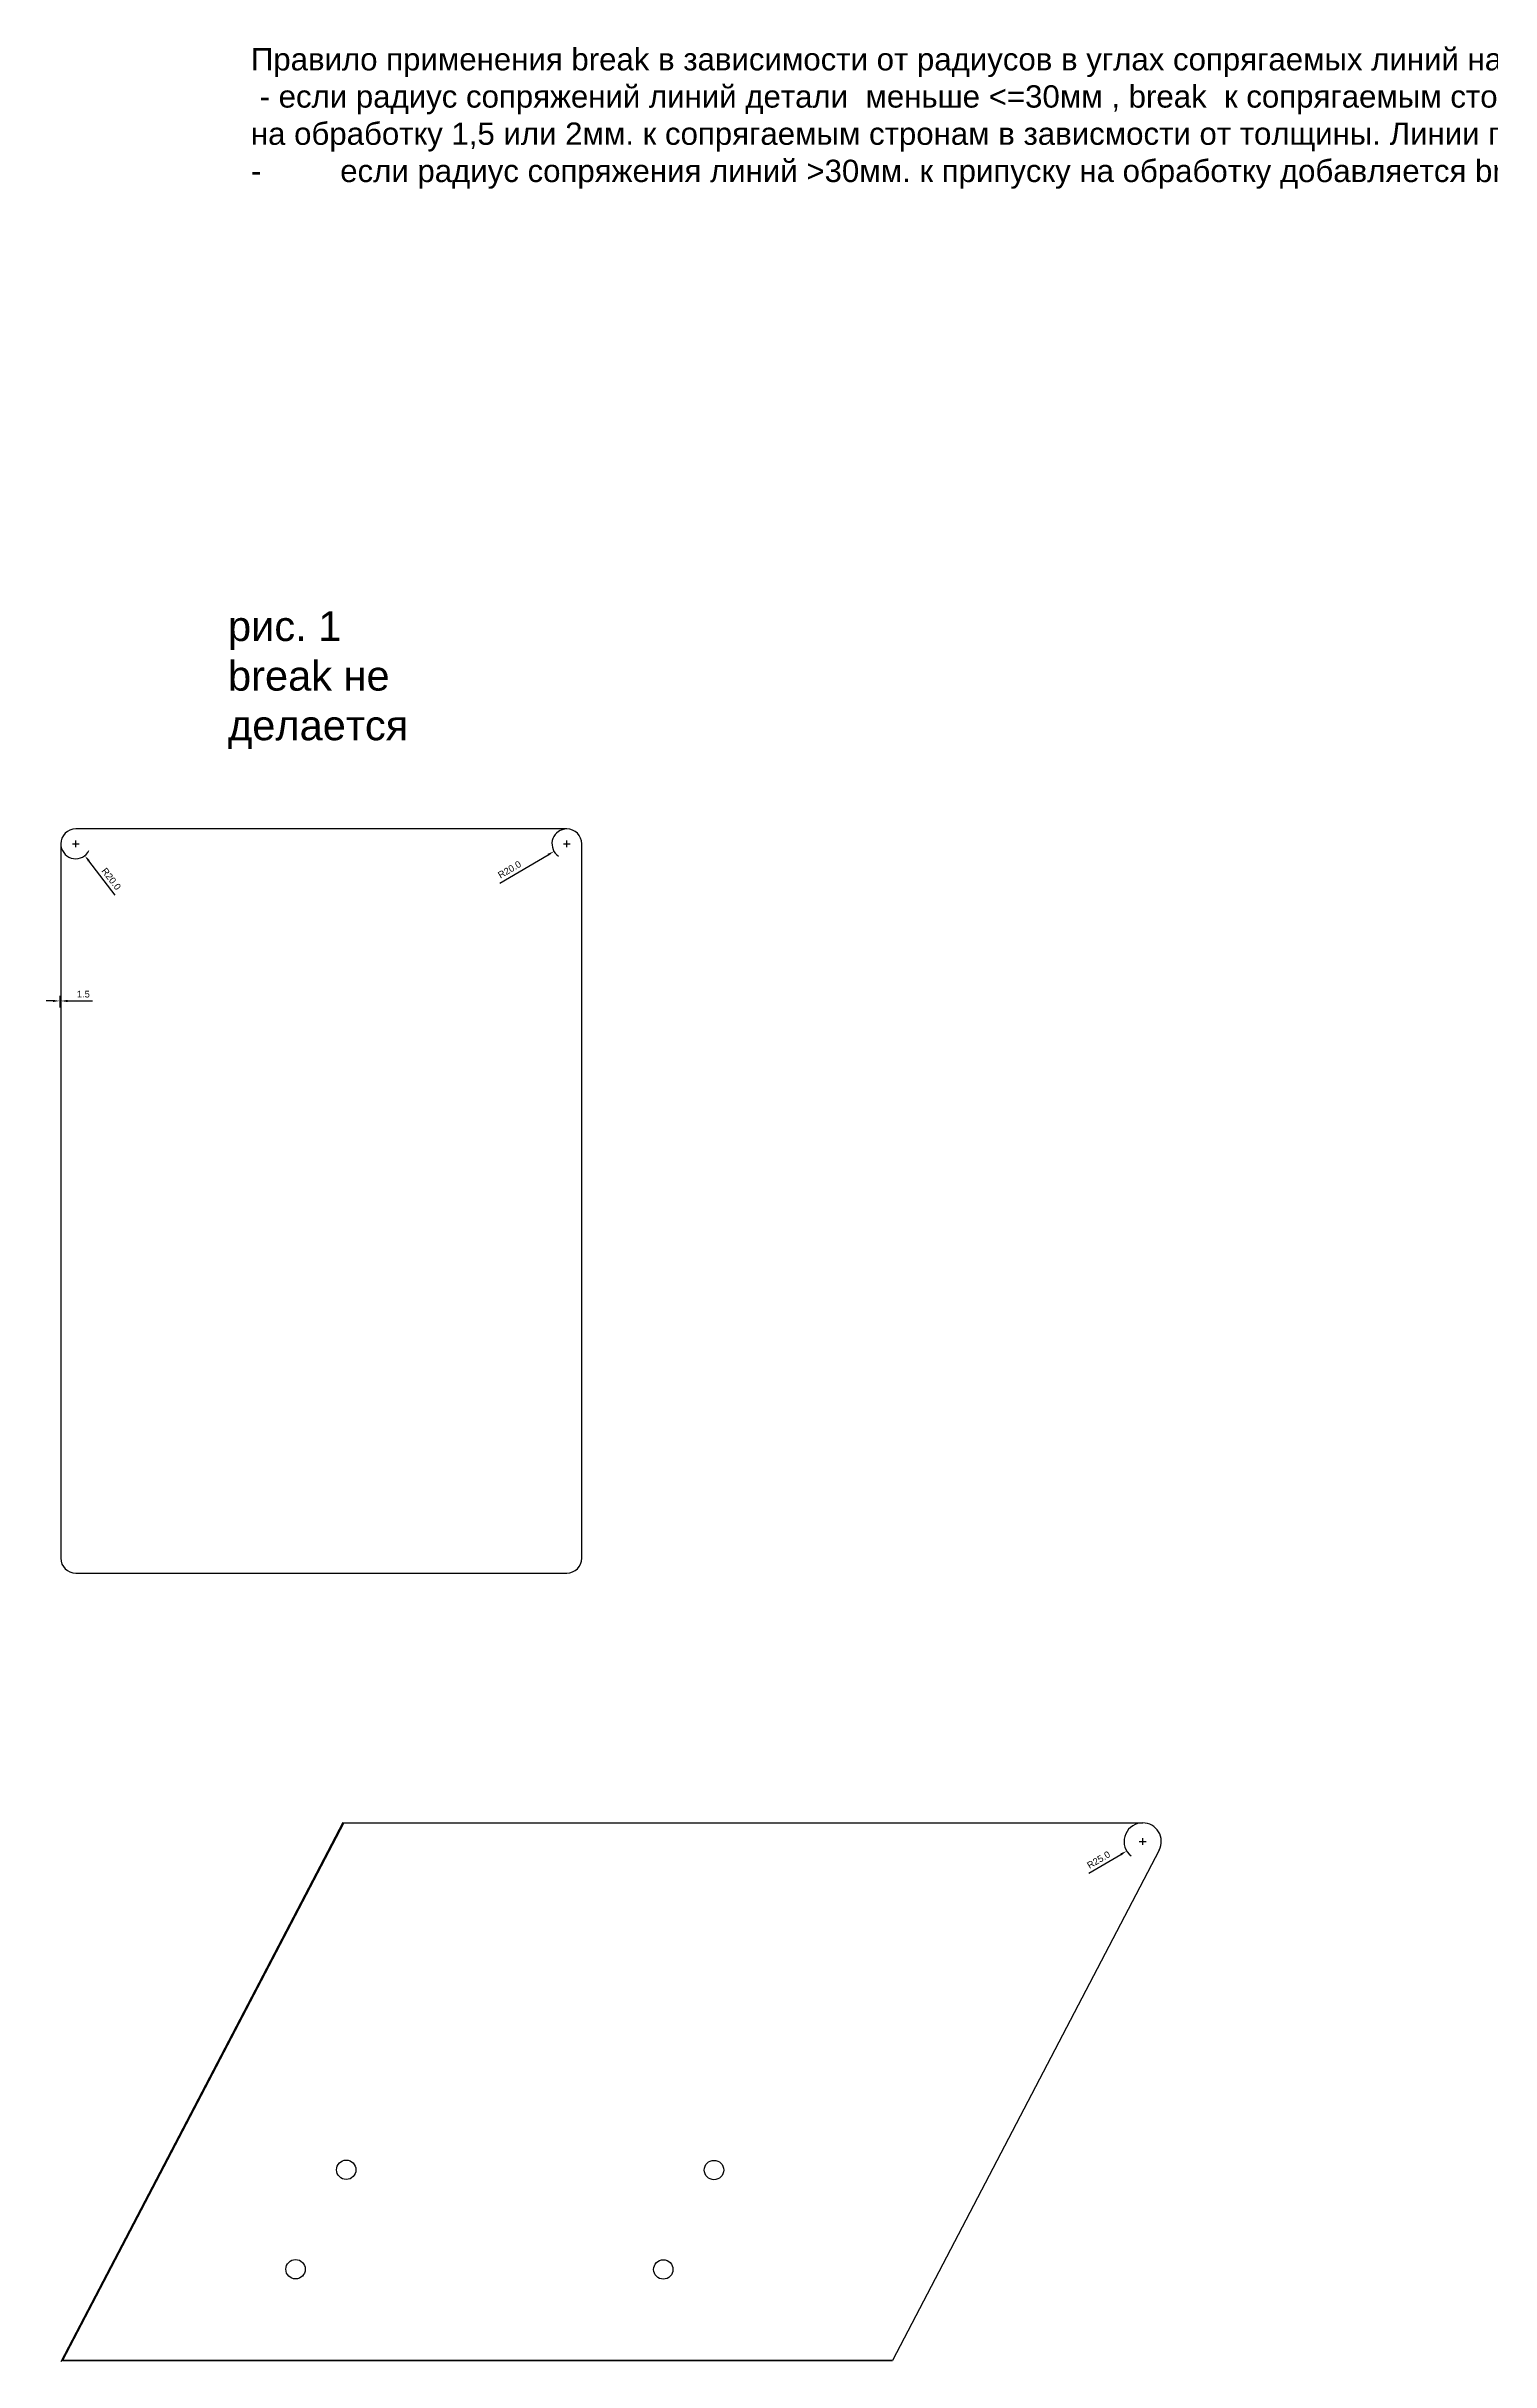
# Model space of a CAD drawing. Header units: inches. Extents: x 627 to 4509, y -573 to 2554.
# Drawn here: x 627 to 2568, y -558 to 2554 of the extents above; entities that cross this region are included whole.
import ezdxf

# ---------------------------------------------------------------- set-up
doc = ezdxf.new("R2010")
doc.units = ezdxf.units.IN
doc.layers.get('0').update_dxf_attribs({"lineweight": 25})
doc.styles.get("Standard").update_dxf_attribs({"font": 'Arial.ttf'})
doc.dimstyles.get("Standard").update_dxf_attribs({"dimscale": 50, "dimtxt": 0.18, "dimasz": 0.18, "dimexe": 0.18, "dimexo": 0.0625, "dimgap": 0.09, "dimtad": 1, "dimdec": 1, "dimzin": 0, "dimdsep": 46, "dimtxsty": 'Standard', "dimcen": 0.09, "dimadec": 1, "dimazin": 0, "dimtfac": 1, "dimtdec": 1, "dimtofl": 0, "dimtmove": 0, "dimatfit": 3, "dimfxl": 1, "dimtolj": 1, "dimtzin": 0, "dimarcsym": 0})

# ---------------------------------------------------------------- blocks, each defined once
blk = doc.blocks.new('*D27')
at = {"color": 0, "lineweight": -2, "ltscale": 4, "transparency": 16777216}
for p, q in [((662.1, 1481.9), (671.1, 1481.9)), ((666.6, 1477.4), (666.6, 1486.4)), ((719.7, 1413), (684.3, 1459))]:
    blk.add_line(p, q, dxfattribs=at)
blk.add_arc((666.6, 1481.9), 20, 188.9525, 333.3906, dxfattribs=at)
at = {"color": 0, "ltscale": 4, "transparency": 16777216}
blk.add_solid([(685.5, 1459.9), (683.1, 1458), (678.8, 1466.1)], dxfattribs=at)
at = {"layer": 'Defpoints', "color": 0, "ltscale": 4, "transparency": 16777216}
for p in [(666.6, 1481.9), (678.8, 1466.1)]:
    blk.add_point(p, dxfattribs=at)
at = {"color": 0, "ltscale": 4, "transparency": 16777216, "insert": (714.4, 1434.8), "char_height": 9, "attachment_point": 5, "rotation": 307.6075}
blk.add_mtext('\\A1;R20.0', dxfattribs=at)
blk = doc.blocks.new('*D28')
at = {"color": 0, "lineweight": -2, "ltscale": 4, "transparency": 16777216}
for p, q in [((1236.5, 1429.2), (1301.6, 1467.3)), ((1322.1, 1481.9), (1331.1, 1481.9)), ((1326.6, 1477.4), (1326.6, 1486.4))]:
    blk.add_line(p, q, dxfattribs=at)
blk.add_arc((1326.6, 1481.9), 20, 98.9525, 236.1011, dxfattribs=at)
at = {"color": 0, "ltscale": 4, "transparency": 16777216}
blk.add_solid([(1300.8, 1468.6), (1302.3, 1466), (1309.3, 1471.8)], dxfattribs=at)
at = {"layer": 'Defpoints', "color": 0, "ltscale": 4, "transparency": 16777216}
for p in [(1309.3, 1471.8), (1326.6, 1481.9)]:
    blk.add_point(p, dxfattribs=at)
at = {"color": 0, "ltscale": 4, "transparency": 16777216, "insert": (1249.6, 1447.4), "char_height": 9, "attachment_point": 5, "rotation": 30.318}
blk.add_mtext('\\A1;R20.0', dxfattribs=at)
blk = doc.blocks.new('*D32')
at = {"color": 0, "lineweight": -2, "ltscale": 4, "transparency": 16777216}
for p, q in [((2095.9, 141.4), (2104.9, 141.4)), ((2100.4, 136.9), (2100.4, 145.9)), ((2028.2, 98.6), (2071.2, 124))]:
    blk.add_line(p, q, dxfattribs=at)
blk.add_arc((2100.4, 141.4), 25, 97.162, 231.2838, dxfattribs=at)
at = {"color": 0, "ltscale": 4, "transparency": 16777216}
blk.add_solid([(2070.4, 125.3), (2071.9, 122.7), (2078.9, 128.6)], dxfattribs=at)
at = {"layer": 'Defpoints', "color": 0, "ltscale": 4, "transparency": 16777216}
for p in [(2078.9, 128.6), (2100.4, 141.4)]:
    blk.add_point(p, dxfattribs=at)
at = {"color": 0, "ltscale": 4, "transparency": 16777216, "insert": (2041.2, 116.8), "char_height": 9, "attachment_point": 5, "rotation": 30.6573}
blk.add_mtext('\\A1;R25.0', dxfattribs=at)
blk = doc.blocks.new('*D33')
at = {"color": 0, "lineweight": -2, "ltscale": 4, "transparency": 16777216}
for p, q in [((645.1, 1277.6), (645.1, 1261.8)), ((646.6, 1277.6), (646.6, 1261.8)), ((636.1, 1270.8), (627.1, 1270.8)), ((655.6, 1270.8), (689.2, 1270.8))]:
    blk.add_line(p, q, dxfattribs=at)
at = {"color": 0, "ltscale": 4, "transparency": 16777216}
for points in [[(636.1, 1272.3), (636.1, 1269.3), (645.1, 1270.8)], [(655.6, 1272.3), (655.6, 1269.3), (646.6, 1270.8)]]:
    blk.add_solid(points, dxfattribs=at)
at = {"layer": 'Defpoints', "color": 0, "ltscale": 4, "transparency": 16777216}
for p in [(645.1, 1280.7), (646.6, 1280.7), (646.6, 1270.8)]:
    blk.add_point(p, dxfattribs=at)
at = {"color": 0, "ltscale": 4, "transparency": 16777216, "insert": (676.9, 1279.9), "char_height": 9, "attachment_point": 5}
blk.add_mtext('\\A1;1.5', dxfattribs=at)

msp = doc.modelspace()

# ---------------------------------------------------------------- linework, layer by layer
at = {"ltscale": 4}
for p, q in [((1326.61, 1501.94), (666.61, 1501.94)), ((646.61, 1481.94), (646.61, 521.94)), ((1346.61, 521.94), (1346.61, 1481.94)), ((666.61, 501.94), (1326.61, 501.94))]:
    msp.add_line(p, q, dxfattribs=at)
for p, q in [((1025.43, 167.07), (646.61, -557.63)), ((1026.76, 166.38), (649.09, -556.13)), ((1026.76, 166.38), (2100.41, 166.38)), ((2122.57, 129.79), (1764.02, -556.13)), ((649.09, -556.13), (1764.02, -556.13)), ((1764.02, -556.13), (649.09, -556.13))]:
    msp.add_line(p, q)
for centre in [(1030.17, -299.75), (1524.35, -300.06), (962.07, -433.4), (1456.26, -433.71)]:
    msp.add_circle(centre, 13)
for centre, start, end in [((666.61, 1481.94), 90, 180), ((1326.61, 1481.94), 0, 90), ((666.61, 521.94), 180, 270), ((1326.61, 521.94), 270, 0)]:
    msp.add_arc(centre, 20, start, end, dxfattribs=at)
msp.add_arc((2100.41, 141.38), 25, 332.40287, 90)

# ---------------------------------------------------------------- texts
at = {"ltscale": 4, "attachment_point": 1}
for s, width, insert, char_height in [('{\\fArial|b0|i0|c204|p34;Правило применения }break {\\fArial|b0|i0|c204|p34;в зависимости от радиусов в углах сопрягаемых линий на чертеже исходной детали\\P - если радиус сопряжений линий детали  меньше }<={\\fArial|b0|i0|c204|p34;30мм , }break  {\\fArial|b0|i0|c204|p34;к сопрягаемым сторонам не назначатеся, назначается только припуск\\Pна обработку 1,5 или 2мм. к сопрягаемым стронам в зависмости от толщины. Линии припуска продлеваются до пересечения см. рис1.\\P\\pi-90,l101.6439,t101.6439;-^Iесли радиус сопряжения линий }>{\\fArial|b0|i0|c204|p34;30мм. к припуску на обработку добавляется }break 3{\\fArial|b0|i0|c204|p34; толщины стекла рис.2}', 2964.9534, (902.06, 2551.2), 30), ('{\\fArial|b0|i0|c204|p34;рис. 1 }break {\\fArial|b0|i0|c204|p34;не делается}', 235.6581, (871.27, 1794.46), 40)]:
    msp.add_mtext_dynamic_manual_height_columns(s, width=width, gutter_width=1, heights=[0], dxfattribs=dict(at, insert=insert, char_height=char_height))

# ---------------------------------------------------------------- dimensions: what is measured, and where the dimension line sits
at = {"ltscale": 4}
for center, mpoint, picture, middle in [((1326.61, 1481.94), (1309.35, 1471.84), '*D28', (1254.16, 1439.57)), ((666.61, 1481.94), (678.82, 1466.09), '*D27', (707.19, 1429.25))]:
    dim = msp.add_radius_dim(center=center, mpoint=mpoint, dimstyle='Standard', dxfattribs=at)
    dim.commit()
    dim.dimension.update_dxf_attribs({"geometry": picture, "text_midpoint": middle, "dimtype": 164})
dim = msp.add_linear_dim(base=(646.61, 1270.85), p1=(645.11, 1280.72), p2=(646.61, 1280.72), dimstyle='Standard', dxfattribs=at)
dim.commit()
dim.dimension.update_dxf_attribs({"geometry": '*D33', "text_midpoint": (676.91, 1279.95)})
dim = msp.add_radius_dim(center=(2100.41, 141.38), mpoint=(2078.91, 128.63), dimstyle='Standard', dxfattribs=at)
dim.commit()
dim.dimension.update_dxf_attribs({"geometry": '*D32', "text_midpoint": (2041.17, 116.83)})

doc.saveas('drawing.dxf')
